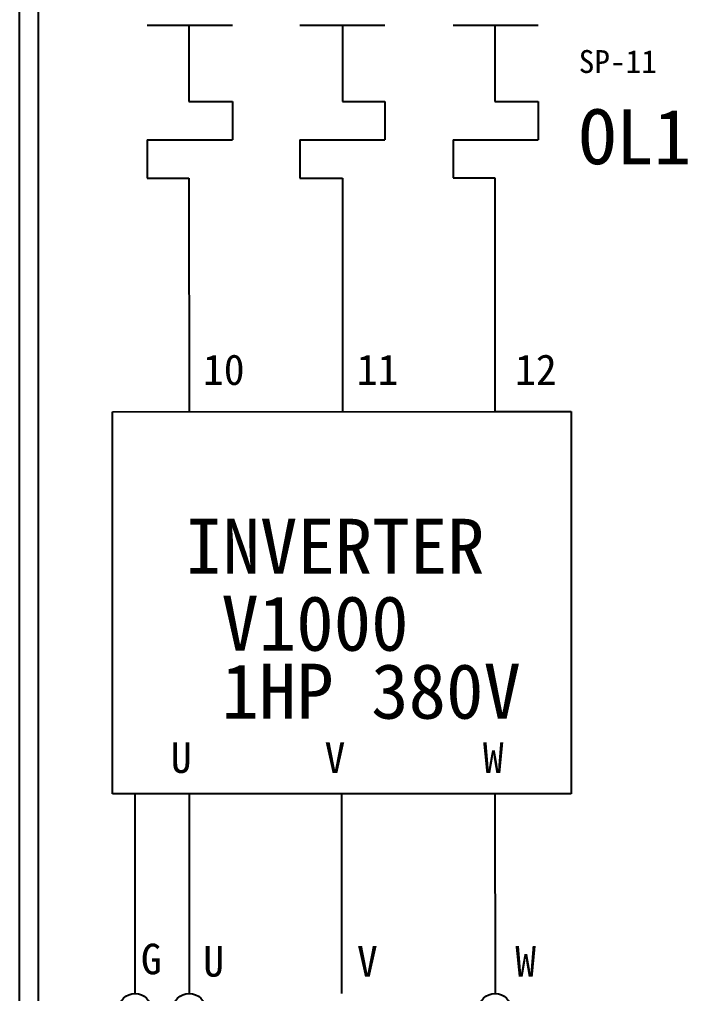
# Model space of a CAD drawing. Extents: x 10 to 297, y 3 to 207.
# Drawn here: x 10 to 53.7, y 57.4 to 121.1 of the extents above; entities that cross this region are included whole.
import ezdxf

# ---------------------------------------------------------------- set-up
doc = ezdxf.new("R2010")
doc.units = 0
doc.layers.get('0').update_dxf_attribs({"linetype": 'CONTINUOUS'})
doc.layers.add('圖框層', color=7, linetype='CONTINUOUS')
doc.layers.add('標尺寸層', color=3, linetype='CONTINUOUS')
doc.styles.add('STSL', font='kaiu.ttf')

msp = doc.modelspace()

# ---------------------------------------------------------------- linework, layer by layer
for p, q in [((41.08, 120.701), (41.081, 115.708)), ((41.093, 70.429), (41.098, 57.361))]:
    msp.add_line(p, q)
for centre in [(17.557, 56.29), (21.098, 56.29), (41.098, 56.29)]:
    msp.add_circle(centre, 1.071)
at = {"layer": '圖框層', "color": 7}
for p, q in [((10, 3), (10, 206.969)), ((11.25, 4.25), (11.25, 205.719))]:
    msp.add_line(p, q, dxfattribs=at)
at = {"layer": '標尺寸層', "color": 7}
for p, q in [((18.351, 120.701), (23.919, 120.701)), ((21.08, 120.701), (21.081, 115.701)), ((28.327, 120.705), (33.895, 120.705)), ((31.112, 120.705), (31.114, 115.705)), ((38.351, 120.701), (43.919, 120.701)), ((21.081, 115.701), (23.919, 115.701)), ((23.919, 115.701), (23.919, 113.201)), ((31.114, 115.705), (33.895, 115.705)), ((33.895, 115.705), (33.895, 113.205)), ((41.081, 115.708), (43.919, 115.708)), ((43.919, 115.708), (43.919, 113.208)), ((18.351, 113.201), (23.919, 113.201)), ((18.351, 113.201), (18.351, 110.701)), ((28.327, 113.205), (33.895, 113.205)), ((28.327, 113.205), (28.327, 110.705)), ((38.351, 113.208), (43.919, 113.208)), ((38.351, 113.208), (38.351, 110.708)), ((18.351, 110.701), (21.083, 110.701)), ((21.083, 110.701), (21.086, 95.424)), ((28.327, 110.705), (31.116, 110.705)), ((31.116, 110.705), (31.121, 95.427)), ((38.351, 110.708), (41.083, 110.708)), ((41.083, 110.708), (41.088, 95.431)), ((16.092, 95.422), (41.083, 95.431)), ((16.092, 70.422), (16.092, 95.422)), ((41.083, 95.431), (46.083, 95.431)), ((46.083, 95.431), (46.083, 70.431)), ((21.092, 70.422), (16.092, 70.422)), ((17.557, 57.361), (17.557, 70.422)), ((46.083, 70.431), (21.092, 70.422)), ((21.093, 70.422), (21.098, 57.361)), ((31.083, 57.357), (31.078, 70.426))]:
    msp.add_line(p, q, dxfattribs=at)

# ---------------------------------------------------------------- texts
at = {"layer": '圖框層', "color": 4, "style": 'STSL'}
for s, height, p in [('SP-11', 1.5, (46.571, 117.576)), ('OL1', 3.6, (46.571, 111.605)), ('10', 2, (21.999, 97.171)), ('11', 2, (32.055, 97.171)), ('12', 2, (42.407, 97.171)), ('INVERTER', 3.6, (20.828, 84.815)), ('V1000', 3.6, (23.199, 79.781)), ('1HP 380V', 3.6, (23.199, 75.338)), ('U', 2, (19.893, 71.792)), ('V', 2, (29.949, 71.792)), ('W', 2, (40.301, 71.792)), ('G', 2, (17.938, 58.621)), ('U', 2, (22.012, 58.468)), ('V', 2, (32.068, 58.468)), ('W', 2, (42.42, 58.468))]:
    msp.add_text(s, height=height, dxfattribs=at).set_placement(p)

doc.saveas('drawing.dxf')
